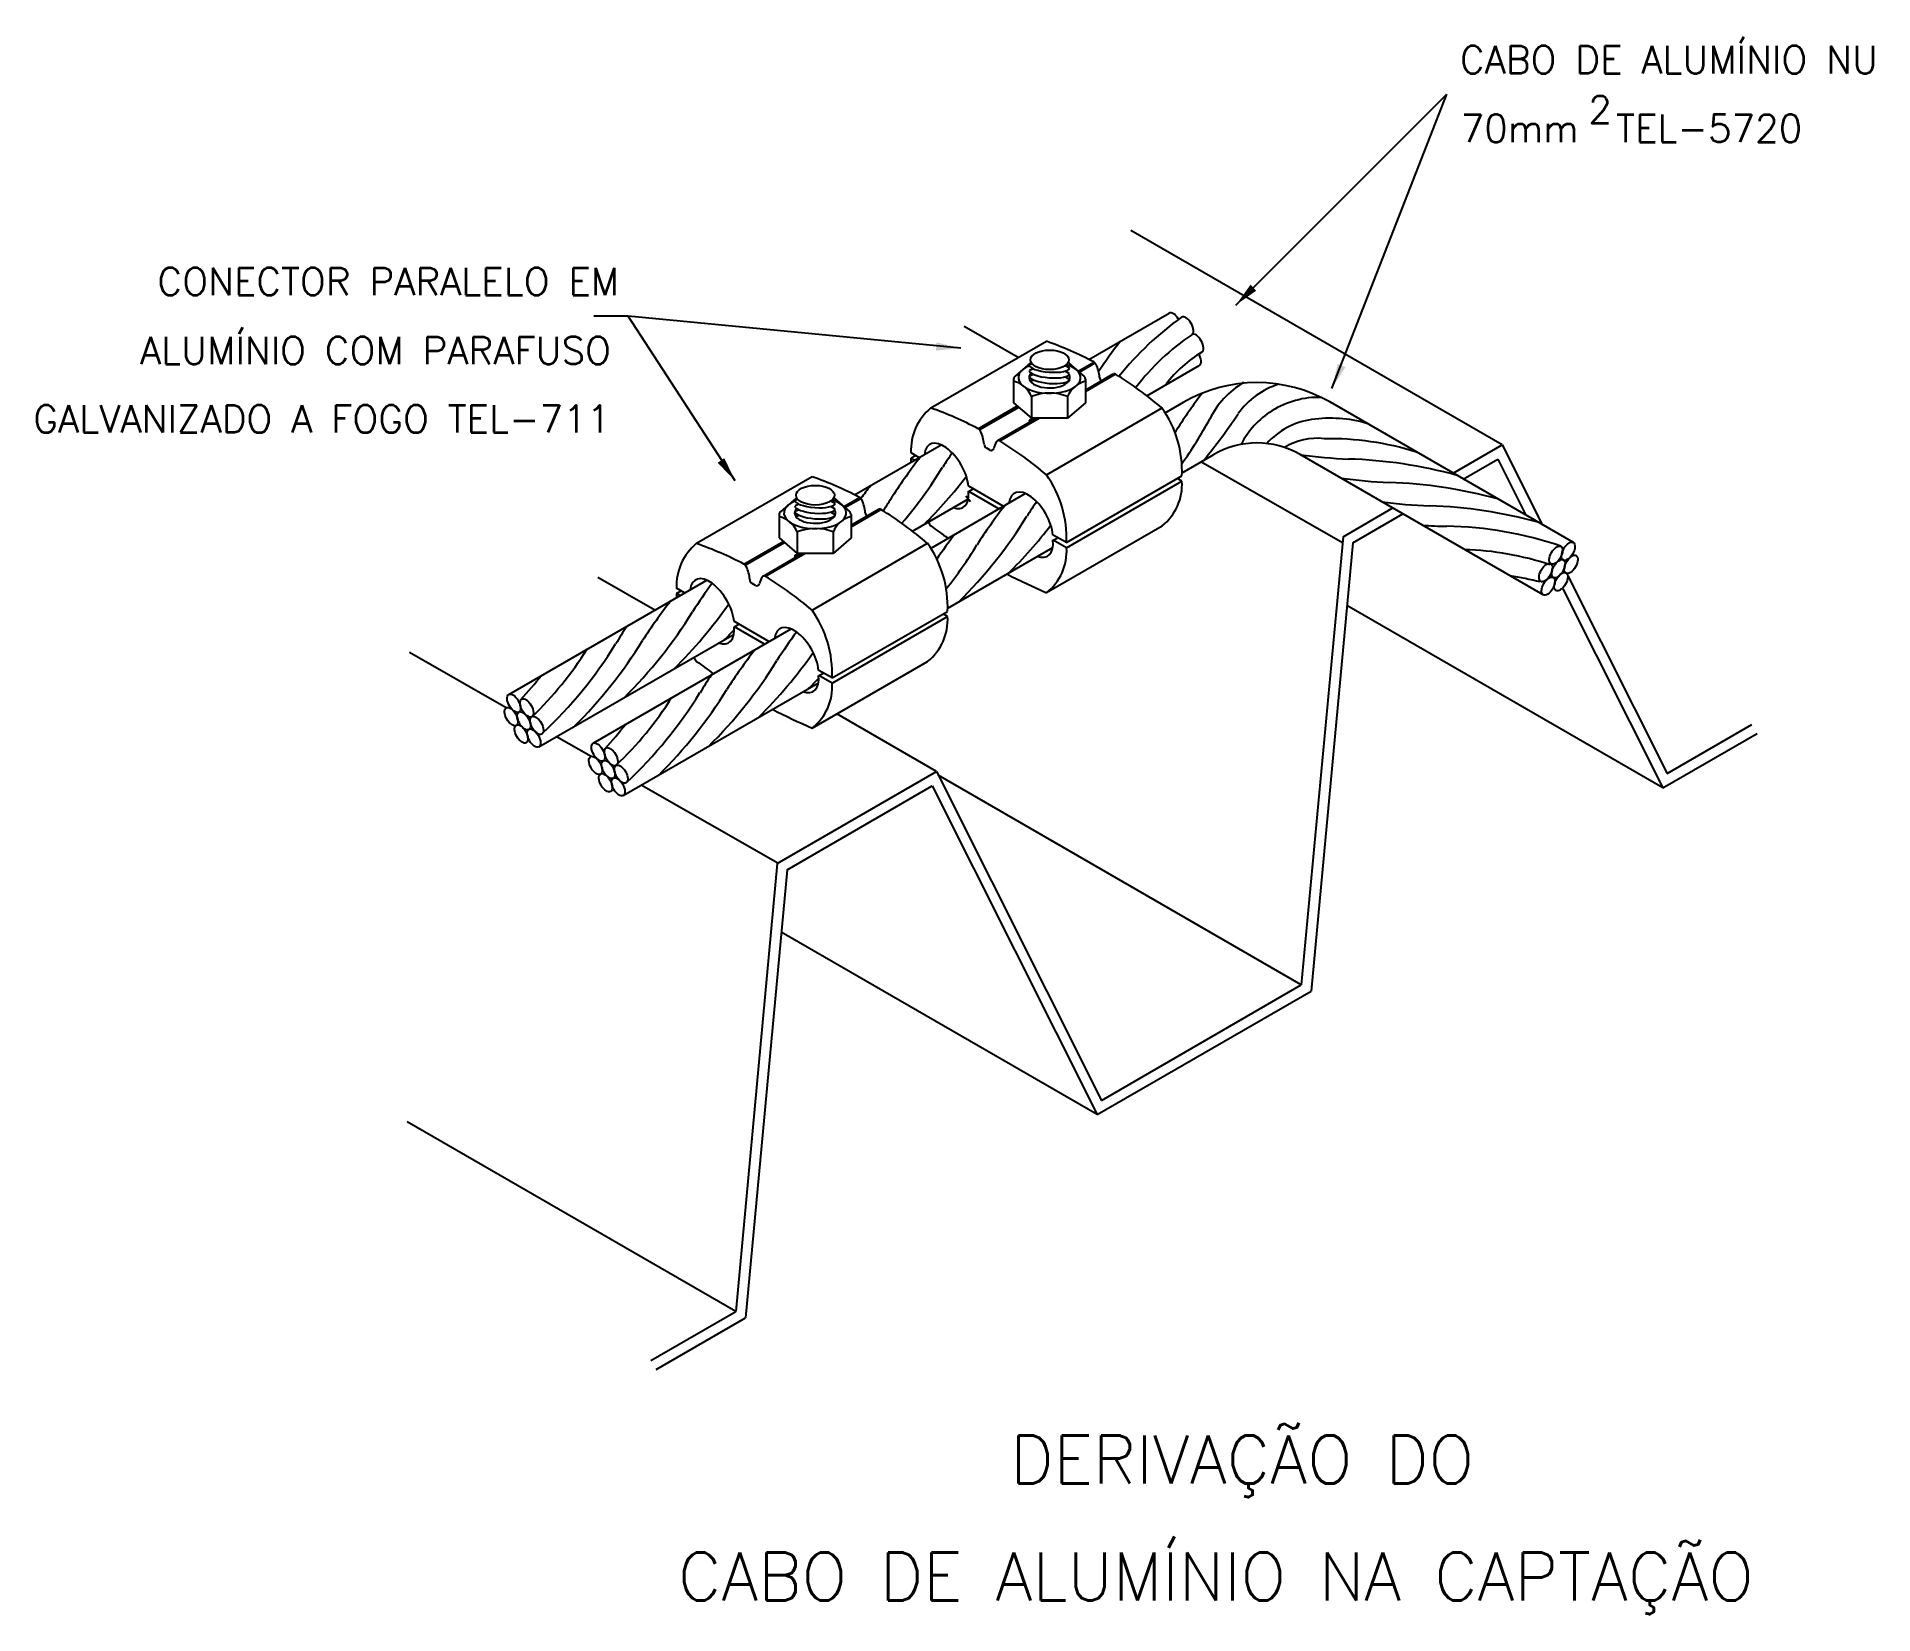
# Model space of a CAD drawing. Header units: millimetres. Extents: x -5817.6 to -5804.3, y -4657.8 to -4646.3.
import ezdxf
from ezdxf.enums import TextEntityAlignment as Align

# ---------------------------------------------------------------- set-up
doc = ezdxf.new("R2010")
doc.units = ezdxf.units.MM
doc.header["$LTSCALE"] = 10
doc.layers.add('Termotécnica', color=7, linetype='Continuous')
doc.styles.add('r140', font='romans.shx')
doc.styles.add('r80', font='romans.shx')

msp = doc.modelspace()

# ---------------------------------------------------------------- linework, layer by layer
at = {"layer": 'Termotécnica', "color": 2}
for p, q in [((-5808.892, -4648.285), (-5807.356, -4646.749)), ((-5808.192, -4648.891), (-5807.356, -4646.749)), ((-5813.314, -4648.366), (-5813.564, -4648.366)), ((-5810.893, -4648.598), (-5813.314, -4648.366)), ((-5812.536, -4649.563), (-5813.314, -4648.366)), ((-5809.961, -4648.68), (-5809.377, -4648.343)), ((-5810.386, -4648.705), (-5810.5, -4648.804)), ((-5810.394, -4648.718), (-5810.377, -4648.711)), ((-5810.11, -4648.705), (-5809.996, -4648.804)), ((-5810.509, -4648.823), (-5810.509, -4648.995)), ((-5810.394, -4648.759), (-5810.364, -4648.747)), ((-5810.394, -4648.8), (-5810.364, -4648.788)), ((-5810.387, -4648.839), (-5810.364, -4648.829)), ((-5810.103, -4648.744), (-5810.135, -4648.726)), ((-5810.102, -4648.785), (-5810.134, -4648.766)), ((-5810.102, -4648.825), (-5810.134, -4648.807)), ((-5809.987, -4648.823), (-5809.987, -4648.995)), ((-5809.54, -4648.945), (-5809.158, -4648.724)), ((-5810.379, -4648.951), (-5810.379, -4649.108)), ((-5810.117, -4648.951), (-5810.117, -4649.108)), ((-5810.509, -4648.995), (-5810.379, -4649.108)), ((-5810.394, -4649.12), (-5810.366, -4649.108)), ((-5810.117, -4649.108), (-5810.379, -4649.108)), ((-5809.987, -4648.995), (-5810.117, -4649.108)), ((-5809.406, -4649.069), (-5809.272, -4648.992)), ((-5806.435, -4650.013), (-5808.203, -4648.992)), ((-5811.667, -4649.665), (-5811.036, -4649.301)), ((-5809.283, -4649.506), (-5809.053, -4649.373)), ((-5806.655, -4650.394), (-5808.423, -4649.373)), ((-5811.11, -4650.053), (-5810.424, -4649.656)), ((-5812.092, -4649.69), (-5812.206, -4649.789)), ((-5812.1, -4649.703), (-5812.083, -4649.696)), ((-5812.1, -4649.744), (-5812.07, -4649.732)), ((-5812.1, -4649.785), (-5812.07, -4649.773)), ((-5811.809, -4649.729), (-5811.841, -4649.711)), ((-5811.808, -4649.77), (-5811.84, -4649.751)), ((-5811.808, -4649.81), (-5811.84, -4649.792)), ((-5811.816, -4649.69), (-5811.702, -4649.789)), ((-5811.246, -4649.929), (-5810.838, -4649.694)), ((-5812.215, -4649.808), (-5812.215, -4649.979)), ((-5812.093, -4649.824), (-5812.07, -4649.814)), ((-5811.692, -4649.808), (-5811.692, -4649.979)), ((-5812.215, -4649.979), (-5812.085, -4650.093)), ((-5812.085, -4649.936), (-5812.085, -4650.093)), ((-5811.823, -4649.936), (-5811.823, -4650.093)), ((-5811.692, -4649.979), (-5811.823, -4650.093)), ((-5810.989, -4650.491), (-5810.223, -4650.048)), ((-5812.1, -4650.105), (-5812.072, -4650.093)), ((-5811.823, -4650.093), (-5812.085, -4650.093)), ((-5814.184, -4651.118), (-5812.743, -4650.286)), ((-5813.964, -4651.499), (-5812.543, -4650.679)), ((-5813.57, -4651.473), (-5812.129, -4650.641)), ((-5813.35, -4651.854), (-5811.929, -4651.033))]:
    msp.add_line(p, q, dxfattribs=at)
at = {"layer": 'Termotécnica', "color": 3}
for p, q in [((-5806.953, -4649.301), (-5809.656, -4647.741)), ((-5810.475, -4648.666), (-5810.868, -4648.441)), ((-5807.31, -4649.507), (-5806.953, -4649.301)), ((-5806.953, -4649.301), (-5806.662, -4649.882)), ((-5808.116, -4650.015), (-5809.146, -4649.426)), ((-5807.236, -4649.551), (-5806.985, -4649.406)), ((-5806.985, -4649.406), (-5806.78, -4649.814)), ((-5808.111, -4649.97), (-5807.75, -4649.761)), ((-5808.041, -4650.015), (-5807.675, -4649.804)), ((-5808.111, -4649.97), (-5808.415, -4653.23)), ((-5808.041, -4650.015), (-5808.344, -4653.276)), ((-5813.121, -4650.505), (-5813.536, -4650.267)), ((-5806.475, -4650.255), (-5805.752, -4651.693)), ((-5806.511, -4650.349), (-5805.784, -4651.797)), ((-5805.784, -4651.797), (-5808.083, -4650.47)), ((-5814.203, -4651.215), (-5814.907, -4650.812)), ((-5811.071, -4651.679), (-5811.797, -4651.259)), ((-5805.752, -4651.693), (-5805.135, -4651.336)), ((-5813.585, -4651.568), (-5813.836, -4651.425)), ((-5805.784, -4651.797), (-5805.097, -4651.401)), ((-5812.226, -4652.346), (-5813.219, -4651.778)), ((-5812.229, -4652.347), (-5811.071, -4651.679)), ((-5812.158, -4652.393), (-5811.102, -4651.783)), ((-5811.102, -4651.783), (-5809.901, -4654.175)), ((-5811.071, -4651.679), (-5809.87, -4654.071)), ((-5808.415, -4653.23), (-5811.058, -4651.704)), ((-5812.229, -4652.347), (-5812.532, -4655.608)), ((-5812.158, -4652.393), (-5812.461, -4655.653)), ((-5809.901, -4654.175), (-5812.2, -4652.847)), ((-5809.87, -4654.071), (-5808.415, -4653.23)), ((-5809.901, -4654.175), (-5808.344, -4653.276)), ((-5812.532, -4655.608), (-5814.923, -4654.227)), ((-5813.15, -4655.964), (-5812.532, -4655.608)), ((-5813.112, -4656.029), (-5812.461, -4655.653))]:
    msp.add_line(p, q, dxfattribs=at)
at = {"layer": 'Termotécnica', "color": 1}
for p, q in [((-5811.111, -4649.033), (-5810.27, -4648.548)), ((-5810.04, -4648.765), (-5809.925, -4648.699)), ((-5810.031, -4648.773), (-5809.916, -4648.706)), ((-5809.987, -4648.903), (-5809.784, -4648.785)), ((-5809.987, -4648.913), (-5809.769, -4648.787)), ((-5809.863, -4648.842), (-5809.865, -4648.841)), ((-5810.766, -4649.184), (-5810.481, -4649.019)), ((-5810.756, -4649.191), (-5810.472, -4649.027)), ((-5810.624, -4649.271), (-5810.342, -4649.108)), ((-5810.609, -4649.273), (-5810.324, -4649.108)), ((-5810.27, -4649.519), (-5809.429, -4649.033)), ((-5811.198, -4649.394), (-5811.256, -4649.36)), ((-5811.256, -4649.397), (-5811.224, -4649.379)), ((-5810.681, -4649.34), (-5810.705, -4649.326)), ((-5811.23, -4649.412), (-5811.256, -4649.397)), ((-5812.817, -4650.018), (-5811.976, -4649.533)), ((-5810.585, -4649.748), (-5810.835, -4649.603)), ((-5810.835, -4649.64), (-5810.803, -4649.622)), ((-5810.617, -4649.766), (-5810.835, -4649.64)), ((-5810.125, -4650.013), (-5809.284, -4649.528)), ((-5810.125, -4650.051), (-5809.284, -4649.565)), ((-5809.284, -4649.565), (-5809.316, -4649.547)), ((-5811.746, -4649.75), (-5811.631, -4649.684)), ((-5811.737, -4649.758), (-5811.622, -4649.691)), ((-5811.692, -4649.887), (-5811.489, -4649.77)), ((-5811.692, -4649.898), (-5811.475, -4649.772)), ((-5810.856, -4649.673), (-5810.823, -4649.713)), ((-5811.569, -4649.827), (-5811.571, -4649.826)), ((-5810.27, -4650.377), (-5809.429, -4649.892)), ((-5812.472, -4650.169), (-5812.187, -4650.004)), ((-5812.462, -4650.176), (-5812.178, -4650.012)), ((-5811.976, -4650.504), (-5811.135, -4650.018)), ((-5810.125, -4650.013), (-5810.221, -4649.958)), ((-5810.221, -4649.995), (-5810.188, -4649.977)), ((-5810.125, -4650.051), (-5810.221, -4649.995)), ((-5812.33, -4650.256), (-5812.048, -4650.093)), ((-5812.315, -4650.258), (-5812.03, -4650.093)), ((-5812.387, -4650.325), (-5812.411, -4650.311)), ((-5812.904, -4650.379), (-5812.962, -4650.345)), ((-5812.962, -4650.382), (-5812.93, -4650.364)), ((-5812.936, -4650.397), (-5812.962, -4650.382)), ((-5812.291, -4650.733), (-5812.541, -4650.588)), ((-5811.831, -4650.998), (-5810.99, -4650.513)), ((-5811.831, -4651.036), (-5810.99, -4650.55)), ((-5810.99, -4650.55), (-5811.022, -4650.532)), ((-5812.541, -4650.625), (-5812.509, -4650.607)), ((-5812.323, -4650.751), (-5812.541, -4650.625)), ((-5811.976, -4651.362), (-5811.135, -4650.877)), ((-5811.831, -4650.998), (-5811.927, -4650.943)), ((-5811.927, -4650.98), (-5811.894, -4650.962)), ((-5811.831, -4651.036), (-5811.927, -4650.98))]:
    msp.add_line(p, q, dxfattribs=at)
for centre, radius, start, end in [((-5807.95, -4650.245), 2.3, 125.5176, 141.1893), ((-5811.165, -4651.069), 2.675, 62.3884, 70.4515), ((-5806.395, -4651.107), 4.206, 142.5428, 146.2158), ((-5808.265, -4649.911), 1.699, 123.8813, 142.8616), ((-5809.943, -4648.732), 0.0373, 24.7708, 62.3884), ((-5810.172, -4648.838), 0.29, 5.0457, 24.7708), ((-5808.664, -4649.418), 0.923, 120.9836, 142.8263), ((-5809.846, -4648.809), 0.0373, 185.0457, 227.0086), ((-5809.778, -4648.803), 0.0187, 58.5339, 105.6441), ((-5811.165, -4651.069), 2.675, 49.5485, 58.5339), ((-5808.52, -4649.386), 0.623, 120.4489, 154.1822), ((-5805.781, -4651.461), 4.206, 142.9246, 147.3042), ((-5808.413, -4649.401), 0.565, 106.9432, 144.7286), ((-5808.286, -4649.606), 0.65, 88.5811, 121.8265), ((-5810.857, -4649.342), 0.4, 129.418, 182.5671), ((-5812.006, -4651.555), 2.675, 62.3884, 70.4515), ((-5810.086, -4649.495), 0.803, 357.6548, 35.1247), ((-5812.21, -4647.383), 3.576, 324.8617, 331.0395), ((-5813.075, -4646.223), 5.078, 321.0657, 325.8315), ((-5808.296, -4649.584), 0.626, 122.0872, 152.8488), ((-5808.258, -4649.663), 0.552, 98.5243, 137.8058), ((-5808.203, -4650.069), 0.961, 73.9945, 98.1468), ((-5810.783, -4649.217), 0.0373, 24.7708, 62.3884), ((-5811.013, -4649.323), 0.29, 5.0457, 24.7708), ((-5812.203, -4647.402), 3.392, 327.7495, 328.2103), ((-5808.301, -4649.703), 0.449, 83.3456, 121.7518), ((-5808.214, -4651.401), 2.144, 72.6901, 90.9166), ((-5807.85, -4651.948), 4.206, 142.5428, 147.3042), ((-5807.486, -4651.737), 4.206, 145.5438, 147.3042), ((-5810.687, -4649.294), 0.0373, 185.0457, 240), ((-5810.672, -4649.324), 0.0187, 240, 346.6011), ((-5810.445, -4649.378), 0.214, 152.7544, 166.6011), ((-5810.619, -4649.289), 0.0187, 58.5339, 152.7544), ((-5812.006, -4651.555), 2.675, 49.5485, 58.5339), ((-5807.874, -4645.204), 4.206, 262.5428, 267.3042), ((-5813.909, -4647.678), 3.392, 319.6915, 328.2103), ((-5810.435, -4649.425), 0.822, 178.1074, 180.2129), ((-5810.927, -4649.981), 0.803, 357.6548, 35.1247), ((-5808.178, -4652.795), 3.392, 74.6647, 88.2103), ((-5812.871, -4652.054), 2.675, 62.3884, 70.4515), ((-5808.214, -4652.158), 4.206, 142.5428, 144.0963), ((-5813.545, -4647.468), 3.392, 314.6647, 322.6088), ((-5809.671, -4649.589), 0.388, 308.5223, 3.4628), ((-5807.579, -4645.374), 4.206, 262.5428, 267.3042), ((-5807.883, -4652.966), 3.392, 74.6647, 88.2103), ((-5811.649, -4649.717), 0.0373, 24.7708, 62.3884), ((-5811.878, -4649.822), 0.29, 5.0457, 24.7708), ((-5811.484, -4649.788), 0.0187, 58.5339, 105.6441), ((-5812.871, -4652.054), 2.675, 49.5485, 58.5339), ((-5814.273, -4647.889), 3.392, 326.0665, 328.2103), ((-5807.236, -4652.302), 4.206, 142.5428, 147.3042), ((-5806.872, -4652.092), 4.206, 145.5941, 147.3042), ((-5807.284, -4645.545), 4.206, 262.5428, 267.3042), ((-5807.588, -4653.136), 3.392, 74.6647, 88.2103), ((-5811.552, -4649.794), 0.0373, 185.0457, 227.0086), ((-5810.435, -4649.425), 0.822, 212.1625, 214.6721), ((-5808.686, -4646.663), 4.038, 233.0969, 235.2421), ((-5813.295, -4648.033), 3.392, 314.6647, 328.2103), ((-5812.931, -4647.823), 3.392, 314.6647, 322.5643), ((-5807.327, -4647.294), 2.6, 265.4237, 269.3417), ((-5807.398, -4652.557), 2.664, 70.883, 89.117), ((-5812.563, -4650.327), 0.4, 129.418, 182.5671), ((-5813.712, -4652.54), 2.675, 62.3884, 70.4515), ((-5811.792, -4650.48), 0.803, 357.6548, 35.1247), ((-5807.767, -4652.606), 4.206, 142.5428, 142.6645), ((-5807.6, -4652.512), 4.206, 142.5428, 145.5417), ((-5813.659, -4648.243), 3.392, 321.6259, 328.2103), ((-5810.511, -4650.074), 0.388, 308.5223, 3.4628), ((-5812.489, -4650.202), 0.0373, 24.7708, 62.3884), ((-5812.718, -4650.308), 0.29, 5.0457, 24.7708), ((-5807.28, -4652.188), 2.124, 71.4044, 88.5956), ((-5809.306, -4652.788), 4.206, 143.8847, 147.3042), ((-5812.393, -4650.279), 0.0373, 185.0457, 240), ((-5812.378, -4650.309), 0.0187, 240, 346.6011), ((-5812.151, -4650.363), 0.214, 152.7544, 166.6011), ((-5812.325, -4650.274), 0.0187, 58.5339, 152.7544), ((-5813.712, -4652.54), 2.675, 49.5485, 58.5339), ((-5808.686, -4646.663), 4.038, 242.3595, 246.9031), ((-5807.536, -4653.958), 3.759, 76.7715, 80.1887), ((-5809.67, -4652.998), 4.206, 142.5428, 147.3042), ((-5815.365, -4648.519), 3.392, 314.6647, 325.1139), ((-5812.141, -4650.41), 0.822, 178.1074, 180.2129), ((-5815.729, -4648.729), 3.392, 314.6647, 328.2103), ((-5812.633, -4650.966), 0.803, 357.6548, 35.1247), ((-5811.377, -4650.574), 0.388, 308.5223, 3.4628), ((-5816.093, -4648.939), 3.392, 314.6647, 328.2103), ((-5811.169, -4652.076), 2.6, 146.0117, 149.3417), ((-5815.001, -4648.309), 3.392, 314.6647, 316.4804), ((-5808.692, -4653.143), 4.206, 143.8885, 147.3042), ((-5815.884, -4649.351), 2.687, 314.1624, 327.6944), ((-5816.098, -4649.094), 3.16, 313.1927, 328.4), ((-5812.141, -4650.41), 0.822, 212.1625, 214.6721), ((-5809.056, -4653.353), 4.206, 142.5428, 147.3042), ((-5814.751, -4648.873), 3.392, 314.6647, 325.1363), ((-5822.46, -4643.737), 11.18, 318.4304, 319.6216), ((-5810.392, -4647.648), 4.038, 233.0969, 235.2421), ((-5810.555, -4652.431), 2.6, 146.0117, 149.3417), ((-5815.115, -4649.084), 3.392, 314.6647, 328.2103), ((-5815.518, -4649.424), 3.202, 313.2285, 328.3497), ((-5815.479, -4649.294), 3.392, 314.6647, 328.2103), ((-5814.387, -4648.663), 3.392, 314.6647, 316.4749), ((-5812.217, -4651.059), 0.388, 308.5223, 3.4628), ((-5815.08, -4649.841), 2.454, 313.1639, 328.0174), ((-5810.392, -4647.648), 4.038, 242.3595, 246.9031), ((-6754.856, -3842.55), 1241.211, 319.326168, 319.336982)]:
    msp.add_arc(centre, radius, start, end, dxfattribs=at)
at = {"layer": 'Termotécnica', "color": 2}
for centre, radius, start, end in [((-5810.369, -4648.724), 0.0261, 119.1317, 130.8846), ((-5810.127, -4648.724), 0.0261, 49.1165, 56.2919), ((-5810.483, -4648.823), 0.0261, 130.8846, 180), ((-5810.563, -4649.032), 0.202, 23.8108, 74.501), ((-5809.932, -4649.033), 0.203, 105.5818, 156.1065), ((-5810.013, -4648.823), 0.0261, 0, 49.1165), ((-5808.738, -4649.92), 1.071, 60.0414, 120.0581), ((-5810.248, -4649.274), 0.349, 67.9969, 112.0248), ((-5808.738, -4649.918), 0.63, 60, 120), ((-5812.189, -4649.808), 0.0261, 130.8846, 180), ((-5812.075, -4649.709), 0.0261, 119.1317, 130.8846), ((-5811.833, -4649.709), 0.0261, 49.1165, 56.2919), ((-5811.719, -4649.808), 0.0261, 0, 49.1165), ((-5812.269, -4650.017), 0.202, 23.8108, 74.501), ((-5811.954, -4650.259), 0.349, 67.9969, 112.0248), ((-5811.638, -4650.018), 0.203, 105.5818, 156.1065)]:
    msp.add_arc(centre, radius, start, end, dxfattribs=at)
for centre, major_axis, ratio, start_param, end_param in [((-5809.341, -4648.407), (-0.0368, 0.0637), 0.509483, 4.765756, 6.283185), ((-5809.249, -4648.437), (-0.0368, 0.0637), 0.509483, 3.143946, 6.283185), ((-5809.176, -4648.563), (-0.0368, 0.0637), 0.509483, 3.141593, 6.283185), ((-5810.248, -4648.813), (-0.227, 0), 0.500279, 5.414719, 10.426914), ((-5809.194, -4648.66), (-0.0368, 0.0637), 0.509483, 3.141593, 4.783167), ((-5810.248, -4648.813), (0.149, 0), 0.500279, 2.686448, 6.55275), ((-5811.954, -4649.798), (-0.227, 0), 0.500279, 5.414719, 10.426914), ((-5811.954, -4649.798), (0.149, 0), 0.500279, 2.686448, 6.55275)]:
    msp.add_ellipse(centre, major_axis=major_axis, ratio=ratio, start_param=start_param, end_param=end_param, dxfattribs=at)
at = {"layer": 'Termotécnica', "color": 1}
for centre, major_axis, ratio, start_param, end_param in [((-5810.249, -4648.731), (0.147, -0.012), 0.281547, 3.158868, 6.283185), ((-5810.249, -4648.772), (0.147, -0.012), 0.281547, 3.158868, 6.283185), ((-5810.248, -4648.813), (0.147, -0.012), 0.281547, 3.158868, 6.283185), ((-5810.249, -4649.133), (0.147, -0.012), 0.279135, 3.116958, 3.481138), ((-5810.249, -4649.092), (0.147, -0.012), 0.279135, 3.801642, 3.952234), ((-5810.998, -4649.509), (-0.121, 0.21), 0.509483, -2.30038, 0.601492), ((-5810.998, -4649.547), (0.121, -0.21), 0.509483, -0.564119, 0.847762), ((-5810.383, -4649.864), (-0.121, 0.21), 0.509483, -2.30038, 0.597198), ((-5811.955, -4649.716), (0.147, -0.012), 0.281547, 3.158868, 6.283185), ((-5811.955, -4649.757), (0.147, -0.012), 0.281547, 3.158868, 6.283185), ((-5811.954, -4649.798), (0.147, -0.012), 0.281547, 3.158868, 6.283185), ((-5810.383, -4649.901), (0.121, -0.21), 0.509483, -0.566179, 0.847762), ((-5811.955, -4650.118), (0.147, -0.012), 0.279135, 3.116958, 3.481138), ((-5811.955, -4650.077), (0.147, -0.012), 0.279135, 3.801642, 3.952234), ((-5812.704, -4650.494), (-0.121, 0.21), 0.509483, -2.30038, 0.601492), ((-5812.704, -4650.532), (0.121, -0.21), 0.509483, -0.564119, 0.847762), ((-5812.089, -4650.849), (-0.121, 0.21), 0.509483, -2.30038, 0.597198), ((-5812.089, -4650.886), (0.121, -0.21), 0.509483, -0.566179, 0.847762)]:
    msp.add_ellipse(centre, major_axis=major_axis, ratio=ratio, start_param=start_param, end_param=end_param, dxfattribs=at)
at = {"layer": 'Termotécnica', "color": 2}
for centre, major_axis in [((-5810.247, -4648.683), (0.14, 0)), ((-5811.953, -4649.668), (0.14, 0)), ((-5806.562, -4650.104), (0.0368, 0.0637)), ((-5806.472, -4650.076), (0.0368, 0.0637)), ((-5806.636, -4650.231), (0.0368, 0.0637)), ((-5806.544, -4650.203), (0.0368, 0.0637)), ((-5806.452, -4650.171), (0.0368, 0.0637)), ((-5806.618, -4650.33), (0.0368, 0.0637)), ((-5806.525, -4650.297), (0.0368, 0.0637)), ((-5814.147, -4651.182), (0.0368, -0.0637)), ((-5814.166, -4651.279), (0.0368, -0.0637)), ((-5814.074, -4651.309), (0.0368, -0.0637)), ((-5814.053, -4651.216), (0.0368, -0.0637)), ((-5814.093, -4651.405), (0.0368, -0.0637)), ((-5814.001, -4651.435), (0.0368, -0.0637)), ((-5813.98, -4651.343), (0.0368, -0.0637)), ((-5813.533, -4651.537), (0.0368, -0.0637)), ((-5813.439, -4651.571), (0.0368, -0.0637)), ((-5813.552, -4651.634), (0.0368, -0.0637)), ((-5813.46, -4651.664), (0.0368, -0.0637)), ((-5813.366, -4651.698), (0.0368, -0.0637)), ((-5813.479, -4651.76), (0.0368, -0.0637)), ((-5813.387, -4651.79), (0.0368, -0.0637))]:
    msp.add_ellipse(centre, major_axis=major_axis, ratio=0.509483, dxfattribs=at)
for points in [[(-5808.743, -4648.18), (-5808.785, -4648.137), (-5808.892, -4648.285)], [(-5811.07, -4648.556), (-5811.074, -4648.616), (-5810.893, -4648.598)], [(-5808.094, -4648.736), (-5808.15, -4648.713), (-5808.192, -4648.891)], [(-5812.615, -4649.398), (-5812.664, -4649.432), (-5812.536, -4649.563)]]:
    msp.add_solid(points, dxfattribs=at)

# ---------------------------------------------------------------- texts
at = {"layer": 'Termotécnica', "color": 2, "style": 'r80'}
for s, p in [('CABO DE ALUMÍNIO NU', (-5807.261, -4646.599)), ('2', (-5806.326, -4646.962)), ('70mm  TEL-5720', (-5807.255, -4647.099))]:
    msp.add_text(s, height=0.2, dxfattribs=at).set_placement(p)
for s, p in [('CONECTOR PARALELO EM ', (-5813.244, -4648.213)), ('ALUMÍNIO COM PARAFUSO', (-5813.44, -4648.715)), ('GALVANIZADO A FOGO TEL-711', (-5813.445, -4649.213))]:
    msp.add_text(s, height=0.2, dxfattribs=at).set_placement(p, align=Align.RIGHT)
at = {"layer": 'Termotécnica', "color": 5, "style": 'r140'}
for s, p in [(' DERIVAÇÃO DO', (-5808.965, -4656.964)), ('CABO DE ALUMÍNIO NA CAPTAÇÃO', (-5809.037, -4657.815))]:
    msp.add_text(s, height=0.35, dxfattribs=at).set_placement(p, align=Align.BOTTOM_CENTER)

doc.saveas('drawing.dxf')
